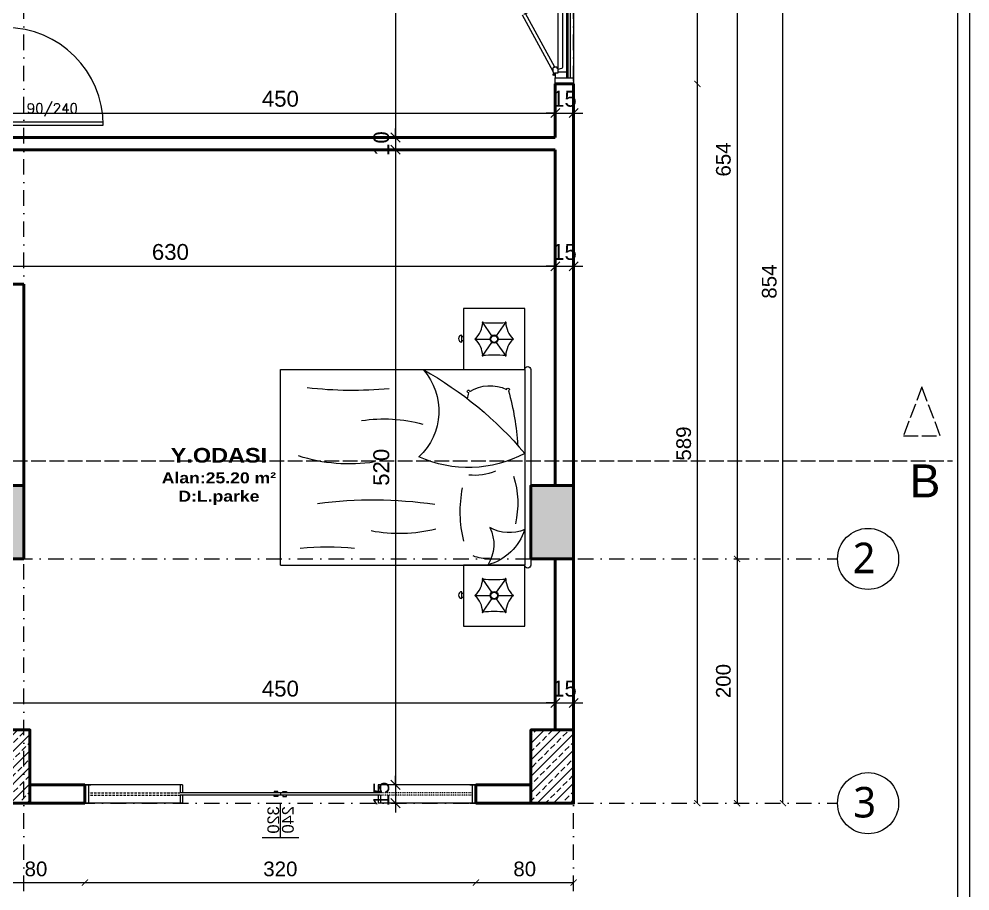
# Model space of a CAD drawing. Header units: millimetres. Extents: x 14753 to 45183, y 5640 to 19518.
# Drawn here: x 22410 to 23188, y 18220 to 18934 of the extents above; entities that cross this region are included whole.
import ezdxf

# ---------------------------------------------------------------- set-up
doc = ezdxf.new("R2010")
doc.units = ezdxf.units.MM
for name, pattern in [('ACAD_ISO02W100', [15, 12, -3]), ('Dash dot', [1.4, 0.6, -0.4, 0, -0.4]), ('DASHDOT', [25.4, 12.7, -6.35, 0, -6.35]), ('DASHED2', [0.375, 0.25, -0.125]), ('DOT', [0.25, 0, -0.25])]:
    doc.linetypes.add(name, pattern=pattern)
for name, color, linetype, lineweight in [('CERCEVE', 66, 'Continuous', 0), ('Duvar', 1, 'Continuous', 50), ('EŞYA TEFRİŞ', 53, 'Continuous', 13), ('k aks', 44, 'DASHDOT', 18), ('k dis olcu', 43, 'Continuous', 18), ('k ic olcu', 254, 'Continuous', 18), ('k pencere', 4, 'Continuous', 25), ('k tarama', 252, 'Continuous', 9), ('k ıslak mekan tarama', 252, 'Continuous', 9), ('kesiklii çizgi', 244, 'ACAD_ISO02W100', 5), ('Kolon', 30, 'Continuous', 50)]:
    doc.layers.add(name, color=color, linetype=linetype, lineweight=lineweight)
for name, color, linetype in [('doğrama', 140, 'Continuous'), ('Dış Ölçü', 3, 'Continuous'), ('kapı', 11, 'Continuous'), ('pencere', 2, 'Continuous'), ('Standart', 7, 'Continuous'), ('YAzı', 7, 'Continuous')]:
    doc.layers.add(name, color=color, linetype=linetype)
doc.styles.add('MtXpl_Segoe_UI', font='segoeui.ttf')
doc.styles.add('OLCU', font='romans.shx')
doc.styles.add('ROMANT', font='arial.ttf', dxfattribs={"width": 0.8, "height": 0.125})
doc.styles.get("Standard").update_dxf_attribs({"font": 'arial.ttf'})
doc.styles.add('Vaziyet Yazı', font='bgothm.ttf', dxfattribs={"height": 25})
doc.dimstyles.new('icolcu', dxfattribs={"dimtxt": 13, "dimasz": 7.5, "dimexe": 5, "dimexo": 5, "dimgap": 5, "dimtad": 1, "dimdec": 0, "dimtxsty": 'Standard', "dimblk": 'OBLIQUE', "dimcen": 2.5, "dimdle": 5, "dimclrd": 256, "dimclre": 256, "dimclrt": 256, "dimadec": 4, "dimazin": 0, "dimtfac": 1, "dimtdec": 0, "dimtix": 1, "dimtmove": 2, "dimatfit": 3, "dimldrblk": 'OBLIQUE', "dimfxl": 1, "dimarcsym": 0})
doc.dimstyles.new('icölcü', dxfattribs={"dimtxt": 12, "dimasz": 5, "dimexe": 1.25, "dimexo": 0.625, "dimgap": 5, "dimtad": 1, "dimdec": 0, "dimtxsty": 'Standard', "dimblk": 'ARCHTICK', "dimcen": -10, "dimse1": 1, "dimse2": 1, "dimadec": 0, "dimazin": 0, "dimtfac": 1, "dimtdec": 0, "dimtix": 1, "dimtmove": 0, "dimatfit": 3, "dimldrblk": 'ARCHTICK', "dimfxl": 1, "dimarcsym": 0})
pattern_1 = [(45, (-7754.55, -1210.899), (-6.73519209, 6.73519209), []), (45, (-7747.815, -1210.899), (-6.73519209, 6.73519209), [4.7625, -2.38125])]

# ---------------------------------------------------------------- blocks, each defined once
blk = doc.blocks.new('90 lık kapı 2')
at = {"layer": 'kapı'}
for p, q in [((4417.29, 2446.43), (4417.29, 2526.37)), ((4420.24, 2446.43), (4420.24, 2526.43)), ((4335.24, 2436.43), (4335.24, 2446.43)), ((4335.24, 2446.43), (4340.24, 2446.43)), ((4340.24, 2446.43), (4340.24, 2436.43)), ((4420.24, 2446.43), (4417.29, 2446.43)), ((4420.24, 2436.43), (4420.24, 2446.43)), ((4420.24, 2446.43), (4425.24, 2446.43)), ((4425.24, 2446.43), (4425.24, 2436.43)), ((4340.24, 2436.43), (4335.24, 2436.43)), ((4425.24, 2436.43), (4420.24, 2436.43))]:
    blk.add_line(p, q, dxfattribs=at)
blk.add_arc((4420.24, 2446.43), 80, 90, 180, dxfattribs=at)
at = {"layer": 'kapı', "style": 'OLCU'}
blk.add_text('90/240', height=8, rotation=90, dxfattribs=at).set_placement((4410.36, 2463.91))
blk = doc.blocks.new('320 fransız')
at = {"layer": 'pencere', "lineweight": 20}
for p, q in [((249847.73, 214094.21), (249817.73, 214094.21)), ((249832.73, 214094.21), (249832.73, 214065.9))]:
    blk.add_line(p, q, dxfattribs=at)
at = {"layer": 'pencere', "lineweight": 25}
for p, q in [((249677.73, 214065.9), (249672.73, 214065.9)), ((249672.73, 214065.9), (249672.73, 214050.9)), ((249752.73, 214065.9), (249672.73, 214065.9)), ((249675.73, 214050.9), (249675.73, 214065.9)), ((249750.73, 214059.4), (249750.73, 214065.9)), ((249752.73, 214059.4), (249752.73, 214065.9)), ((249912.73, 214059.4), (249912.73, 214065.9)), ((249992.73, 214065.9), (249912.73, 214065.9)), ((249914.73, 214059.4), (249914.73, 214065.9)), ((249987.73, 214065.9), (249992.73, 214065.9)), ((249989.73, 214050.9), (249989.73, 214065.9)), ((249992.73, 214050.9), (249992.73, 214065.9)), ((249914.73, 214059.4), (249750.73, 214059.4)), ((249750.73, 214050.9), (249750.73, 214057.4)), ((249914.73, 214057.4), (249750.73, 214057.4)), ((249752.73, 214050.9), (249752.73, 214057.4)), ((249832.73, 214057.4), (249832.73, 214059.4)), ((249912.73, 214050.9), (249912.73, 214057.4)), ((249914.73, 214050.9), (249914.73, 214057.4)), ((249672.73, 214050.9), (249677.73, 214050.9)), ((249752.73, 214050.9), (249672.73, 214050.9)), ((249992.73, 214050.9), (249912.73, 214050.9)), ((249987.73, 214050.9), (249992.73, 214050.9))]:
    blk.add_line(p, q, dxfattribs=at)
at = {"layer": 'pencere', "linetype": 'Dash dot', "lineweight": 25}
for p, q in [((249675.73, 214059.4), (249750.73, 214059.4)), ((249675.73, 214057.4), (249750.73, 214057.4)), ((249989.73, 214059.4), (249914.73, 214059.4)), ((249989.73, 214057.4), (249914.73, 214057.4))]:
    blk.add_line(p, q, dxfattribs=at)
at = {"layer": 'pencere', "lineweight": 25}
for points in [[(249830.73, 214059.4), (249830.73, 214060.4), (249827.73, 214060.4), (249827.73, 214059.4)], [(249830.73, 214057.4), (249830.73, 214056.4), (249827.73, 214056.4), (249827.73, 214057.4)], [(249834.73, 214059.4), (249834.73, 214060.4), (249837.73, 214060.4), (249837.73, 214059.4)], [(249834.73, 214057.4), (249834.73, 214056.4), (249837.73, 214056.4), (249837.73, 214057.4)]]:
    blk.add_lwpolyline(points, dxfattribs=at)
at = {"layer": 'pencere', "lineweight": 20, "style": 'ROMANT'}
for s, p in [('320', (249831.71, 214068.41)), ('240', (249843.67, 214068.31))]:
    blk.add_text(s, height=9.6, rotation=90, dxfattribs=at).set_placement(p)
blk = doc.blocks.new('60x60 komodin')
at = {"layer": 'EŞYA TEFRİŞ'}
for p, q in [((30, -26.69), (30, -14.59)), ((27.28, -28.11), (16.47, -20.6)), ((43.53, -20.6), (32.72, -28.11)), ((27.28, -31.89), (16.47, -39.4)), ((30, -45.41), (30, -33.31)), ((43.53, -39.4), (32.72, -31.89)), ((32.48, -56.44), (26.83, -56.44)), ((28.05, -56.44), (28.05, -55)), ((31.25, -56.44), (31.25, -55))]:
    blk.add_line(p, q, dxfattribs=at)
blk.add_lwpolyline([(55, -5), (5, -5), (5, -55), (55, -55)], close=True, dxfattribs=at)
for radius in [3.31, 2.74]:
    blk.add_circle((30, -30), radius, dxfattribs=at)
for centre, radius, start, end in [((15.08, 0.77), 21.41, 273.7282, 314.18071), ((30, -14.59), 0.346, 316.28166, 223.71834), ((44.92, 0.77), 21.41, 225.81929, 266.2718), ((16.47, -20.6), 0.346, 4.1892, 274.25302), ((-107.59, -30), 124.42, 355.66741, 4.33259), ((167.59, -30), 124.42, 175.66741, 184.33259), ((43.53, -20.6), 0.346, 265.74698, 175.8108), ((16.47, -39.4), 0.346, 85.74699, 355.80943), ((15.08, -60.77), 21.41, 45.81929, 86.2718), ((30, -45.41), 0.346, 136.28166, 43.71834), ((44.92, -60.77), 21.41, 93.7282, 134.18071), ((43.53, -39.4), 0.346, 184.1892, 94.25302), ((29.65, -56.35), 2.82, 181.80624, 358.19376)]:
    blk.add_arc(centre, radius, start, end, dxfattribs=at)
blk = doc.blocks.new('yatak 2li')
at = {"layer": 'EŞYA TEFRİŞ'}
for p, q in [((0, 0), (200, 0)), ((0, 0), (0, -160)), ((200, -160), (200, 0)), ((205, -160), (205, 0)), ((0, -160), (200, -160))]:
    blk.add_line(p, q, dxfattribs=at)
for centre, radius, start, end in [((202.5, 0), 2.5, 0, 180), ((167.46, -29.14), 23.76, 81.13504, 114.20952), ((157.63, -42.89), 44.56, 18.04087, 74.24575), ((143.68, -16.78), 30.99, 333.27915, 32.78032), ((38.55, 202.29), 217.19, 264.11822, 275.88178), ((247.29, -43.79), 100.08, 166.01469, 191.24302), ((97.44, -151.95), 126.23, 76.35308, 100.59456), ((187.31, -58.63), 32.16, 66.74978, 119.73979), ((120.99, -50.53), 73.28, 342.4284, 13.28672), ((75.91, 298.11), 351.52, 262.56502, 278.2768), ((159.19, -117.83), 44.42, 67.72979, 96.4301), ((56.32, -217.02), 134.29, 81.11536, 107.97275), ((153.76, -177.92), 98.08, 61.87504, 114.29497), ((78.19, -126.06), 51.47, 318.7454, 46.82489), ((-30.08, 102.76), 301.07, 299.21953, 319.8376), ((-1.13, -87.75), 195.6, 343.72754, 356.96655), ((84.89, 1.36), 121, 261.2388, 285.20458), ((260.01, -117.31), 108.51, 189.99217, 192.6457), ((58.79, -457.32), 314.43, 84.47505, 96.73007), ((153.99, -142.08), 1.03, 82.33116, 355.90756), ((171.5, -115.53), 31.31, 238.23026, 295.97188), ((186.35, -143.66), 1.14, 181.09289, 75.93084), ((116.89, -160), 3.410605131648481e-13, 148.43906, 270), ((202.5, -160), 2.5, 180, 0)]:
    blk.add_arc(centre, radius, start, end, dxfattribs=at)
blk = doc.blocks.new('160-240 2')
at = {"layer": 'pencere', "lineweight": 25, "ltscale": 25}
for p, q in [((24989.05, 13487.42), (25035.12, 13512.57)), ((25128.87, 13487.42), (25082.8, 13512.57)), ((24992.74, 13486.02), (25036.56, 13509.94)), ((25125.18, 13486.02), (25081.37, 13509.94))]:
    blk.add_line(p, q, dxfattribs=at)
at = {"layer": 'pencere', "lineweight": 25}
for p, q in [((25042.4, 13489.17), (25042.4, 13488.67)), ((25047.15, 13489.42), (25042.65, 13489.42)), ((25042.65, 13488.42), (25044.15, 13488.42)), ((25044.4, 13488.17), (25044.4, 13487.42)), ((25045.4, 13487.42), (25045.4, 13488.17)), ((25045.65, 13488.42), (25047.15, 13488.42)), ((25047.4, 13488.67), (25047.4, 13489.17)), ((25070.53, 13488.67), (25070.53, 13489.17)), ((25070.78, 13489.42), (25075.28, 13489.42)), ((25072.28, 13488.42), (25070.78, 13488.42)), ((25072.53, 13487.42), (25072.53, 13488.17)), ((25073.53, 13488.17), (25073.53, 13487.42)), ((25075.28, 13488.42), (25073.78, 13488.42)), ((25075.53, 13489.17), (25075.53, 13488.67)), ((24987.89, 13485.66), (24983.89, 13485.66)), ((24986.39, 13486.42), (24987.89, 13486.42)), ((24987.32, 13487.28), (24986.89, 13486.43)), ((24986.89, 13486.42), (24986.89, 13486.43)), ((24987.89, 13486.42), (24986.89, 13486.42)), ((24988.89, 13487.42), (24987.54, 13487.42)), ((24987.89, 13486.42), (24987.89, 13483.42)), ((24987.89, 13483.42), (24988.89, 13483.42)), ((24988.89, 13487.42), (24992.19, 13487.42)), ((24988.89, 13483.42), (25045.9, 13483.42)), ((24988.89, 13483.42), (24988.89, 13476.42)), ((24990.89, 13483.42), (24991.7, 13480.18)), ((24991.89, 13484.42), (24991.89, 13483.42)), ((24992.89, 13484.42), (24991.89, 13484.42)), ((24992.44, 13487.23), (24992.89, 13485.42)), ((24992.89, 13485.42), (24992.89, 13484.42)), ((25042.35, 13487.23), (25041.9, 13485.42)), ((25041.9, 13485.42), (25041.9, 13484.42)), ((25041.9, 13484.42), (25042.9, 13484.42)), ((25042.59, 13487.42), (25045.9, 13487.42)), ((25042.9, 13484.42), (25042.9, 13483.42)), ((25044.04, 13483.41), (25043.1, 13480.15)), ((25045.9, 13487.42), (25047.24, 13487.42)), ((25045.9, 13476.42), (25045.9, 13483.42)), ((25045.9, 13483.42), (25046.9, 13483.42)), ((25046.9, 13483.42), (25046.9, 13486.42)), ((25046.9, 13486.42), (25047.9, 13486.42)), ((25046.9, 13486.42), (25047.9, 13486.42)), ((25062.03, 13485.66), (25046.9, 13485.66)), ((25047.47, 13487.28), (25047.9, 13486.43)), ((25047.9, 13486.42), (25047.9, 13486.43)), ((25055.9, 13485.66), (25071.03, 13485.66)), ((25055.93, 13480.16), (25055.92, 13480.16)), ((25070.46, 13487.28), (25070.03, 13486.43)), ((25070.03, 13486.42), (25070.03, 13486.43)), ((25071.03, 13486.42), (25070.03, 13486.42)), ((25071.03, 13486.42), (25070.03, 13486.42)), ((25072.03, 13487.42), (25070.68, 13487.42)), ((25071.03, 13483.42), (25071.03, 13486.42)), ((25072.03, 13483.42), (25071.03, 13483.42)), ((25075.33, 13487.42), (25072.03, 13487.42)), ((25129.03, 13483.42), (25072.03, 13483.42)), ((25072.03, 13476.42), (25072.03, 13483.42)), ((25073.89, 13483.41), (25074.82, 13480.15)), ((25076.03, 13484.42), (25075.03, 13484.42)), ((25075.03, 13484.42), (25075.03, 13483.42)), ((25075.57, 13487.23), (25076.03, 13485.42)), ((25076.03, 13485.42), (25076.03, 13484.42)), ((25125.49, 13487.23), (25125.03, 13485.42)), ((25125.03, 13485.42), (25125.03, 13484.42)), ((25125.03, 13484.42), (25126.03, 13484.42)), ((25129.03, 13487.42), (25125.73, 13487.42)), ((25126.03, 13484.42), (25126.03, 13483.42)), ((25127.03, 13483.42), (25126.22, 13480.18)), ((25129.03, 13487.42), (25130.38, 13487.42)), ((25129.03, 13483.42), (25129.03, 13476.42)), ((25130.03, 13483.42), (25129.03, 13483.42)), ((25131.53, 13486.42), (25130.03, 13486.42)), ((25130.03, 13486.42), (25130.03, 13483.42)), ((25130.03, 13486.42), (25131.03, 13486.42)), ((25130.03, 13485.66), (25134.03, 13485.66)), ((25130.6, 13487.28), (25131.03, 13486.43)), ((25131.03, 13486.42), (25131.03, 13486.43)), ((24988.89, 13476.42), (24983.89, 13476.42)), ((25055.95, 13475.42), (24983.89, 13475.42)), ((25055.94, 13473.42), (24983.89, 13473.42)), ((25045.9, 13476.42), (24988.89, 13476.42)), ((24992.67, 13479.42), (25042.14, 13479.42)), ((25054.82, 13476.42), (25045.9, 13476.42)), ((25054.82, 13478.92), (25055.92, 13478.93)), ((25054.82, 13478.92), (25054.82, 13476.42)), ((25062.03, 13478.92), (25063.11, 13478.92)), ((25062.07, 13473.42), (25134.03, 13473.42)), ((25063.11, 13478.92), (25063.11, 13476.42)), ((25063.11, 13476.42), (25072.03, 13476.42)), ((25072.03, 13476.42), (25129.03, 13476.42)), ((25125.25, 13479.42), (25075.78, 13479.42)), ((25129.03, 13476.42), (25134.03, 13476.42)), ((25061.95, 13470.66), (24983.89, 13470.66)), ((25055.97, 13470.66), (25134.03, 13470.66))]:
    blk.add_line(p, q, dxfattribs=at)
at = {"layer": 'pencere', "linetype": 'DOT', "lineweight": 25}
for p, q in [((24986.89, 13486.92), (24985.89, 13486.92)), ((24986.39, 13487.42), (24986.39, 13486.42)), ((25131.03, 13486.92), (25132.03, 13486.92)), ((25131.53, 13487.42), (25131.53, 13486.42))]:
    blk.add_line(p, q, dxfattribs=at)
at = {"layer": 'pencere', "lineweight": 20}
for p, q in [((25059.03, 13437.89), (25059.03, 13470.66)), ((25044.03, 13437.89), (25074.03, 13437.89))]:
    blk.add_line(p, q, dxfattribs=at)
at = {"layer": 'pencere', "lineweight": 25}
for points in [[(24978.89, 13485.66), (24983.89, 13485.66), (24983.89, 13470.66), (24978.89, 13470.66)], [(25062.03, 13485.66), (25055.9, 13485.66), (25055.97, 13470.66), (25062.1, 13470.66)], [(25139.03, 13485.66), (25134.03, 13485.66), (25134.03, 13470.66), (25139.03, 13470.66)]]:
    blk.add_lwpolyline(points, close=True, dxfattribs=at)
for centre in [(24986.39, 13486.92), (25131.53, 13486.92)]:
    blk.add_circle(centre, 0.5, dxfattribs=at)
at = {"layer": 'pencere', "linetype": 'DASHED2', "lineweight": 25, "ltscale": 25}
for centre, start, end in [((24981.51, 13483.31), 3.86149, 28.62806), ((25136.41, 13483.31), 151.37194, 176.13851)]:
    blk.add_arc(centre, 61.07, start, end, dxfattribs=at)
at = {"layer": 'pencere', "lineweight": 25}
for centre, radius, start, end in [((25042.65, 13489.17), 0.25, 90, 180), ((25042.65, 13488.67), 0.25, 180, 270), ((25044.15, 13488.17), 0.25, 360, 90), ((25045.65, 13488.17), 0.25, 90, 180), ((25047.15, 13489.17), 0.25, 360, 90), ((25047.15, 13488.67), 0.25, 270, 360), ((25070.78, 13489.17), 0.25, 90, 180), ((25070.78, 13488.67), 0.25, 180, 270), ((25072.28, 13488.17), 0.25, 0, 90), ((25073.78, 13488.17), 0.25, 90, 180), ((25075.28, 13489.17), 0.25, 0, 90), ((25075.28, 13488.67), 0.25, 270, 0), ((24987.54, 13487.17), 0.25, 90, 153.20392), ((24992.67, 13480.42), 1, 194.03624, 270), ((24992.19, 13487.17), 0.25, 14.03624, 90), ((25042.14, 13480.42), 1, 270, 344.04695), ((25042.59, 13487.17), 0.25, 90, 165.96376), ((25047.24, 13487.17), 0.25, 26.79608, 90), ((25070.68, 13487.17), 0.25, 90, 153.20392), ((25075.78, 13480.42), 1, 195.95305, 270), ((25075.33, 13487.17), 0.25, 14.03624, 90), ((25125.25, 13480.42), 1, 270, 345.96376), ((25125.73, 13487.17), 0.25, 90, 165.96376), ((25130.38, 13487.17), 0.25, 26.79608, 90)]:
    blk.add_arc(centre, radius, start, end, dxfattribs=at)
at = {"layer": 'pencere', "lineweight": 20, "style": 'ROMANT'}
for s, p in [('160', (25057.57, 13441.78)), ('240', (25069.53, 13441.68))]:
    blk.add_text(s, height=9.6, rotation=90, dxfattribs=at).set_placement(p)
blk = doc.blocks.new('KESİT')
at = {"layer": 'kesiklii çizgi', "color": 3}
for p, q in [((381895, 4551890), (381880, 4551850)), ((381910, 4551850), (381895, 4551890)), ((380281.07, 4551829.46), (381920, 4551829.46))]:
    blk.add_line(p, q, dxfattribs=at)
blk.add_lwpolyline([(381880, 4551850), (381910, 4551850)], dxfattribs=at)
blk.add_text('B', height=27, dxfattribs=at).set_placement((381885, 4551799.5))
blk = doc.blocks.new('AKS-KOLON')
at = {"layer": 'k tarama'}
h = blk.add_hatch(dxfattribs=at)
h.set_pattern_fill('ANSI33', color=256, scale=1.5)
h.set_pattern_definition(pattern_1)
h.paths.add_polyline_path([(376943.55, 4551394.22), (376918.55, 4551394.22), (376918.55, 4551205.22), (376943.55, 4551205.22)])
h.paths.add_polyline_path([(376516.55, 4551394.22), (376491.55, 4551394.22), (376491.55, 4551205.22), (376516.55, 4551205.22)])
h.paths.add_polyline_path([(376352.55, 4551394.22), (376317.55, 4551394.22), (376317.55, 4551334.22), (376352.55, 4551334.22)])
h.paths.add_polyline_path([(376377.55, 4550775.22), (376317.55, 4550775.22), (376317.55, 4550740.22), (376377.55, 4550740.22)])
h.paths.add_polyline_path([(376943.55, 4550800.22), (376908.55, 4550800.22), (376908.55, 4550740.22), (376943.55, 4550740.22)])
h.paths.add_polyline_path([(377393.55, 4550800.22), (377358.55, 4550800.22), (377358.55, 4550740.22), (377393.55, 4550740.22)])
h = blk.add_hatch(dxfattribs=at)
h.set_pattern_fill('ANSI33', color=256, scale=1.5)
h.set_pattern_definition(pattern_1)
h.paths.add_polyline_path([(376948.55, 4550600.22), (376913.55, 4550600.22), (376913.55, 4550540.22), (376948.55, 4550540.22)])
h.paths.add_polyline_path([(377393.55, 4550600.22), (377358.55, 4550600.22), (377358.55, 4550540.22), (377393.55, 4550540.22)])
at = {"layer": 'k aks'}
for p, q in [((376943.55, 4550391.82), (376943.55, 4551524.22)), ((377393.55, 4550391.82), (377393.55, 4551524.22)), ((376147.55, 4550740.22), (377609.55, 4550740.22)), ((376147.55, 4550540.22), (377609.55, 4550540.22))]:
    blk.add_line(p, q, dxfattribs=at)
at = {"layer": 'k aks', "linetype": 'Continuous'}
for centre in [(377634.55, 4550740.22), (377634.55, 4550540.22)]:
    blk.add_circle(centre, 25, dxfattribs=at)
at = {"layer": 'Kolon'}
for points in [[(376943.55, 4550740.22), (376943.55, 4550800.22), (376908.55, 4550800.22), (376908.55, 4550740.22), (376943.55, 4550740.22)], [(377358.55, 4550740.22), (377393.55, 4550740.22), (377393.55, 4550800.22), (377358.55, 4550800.22), (377358.55, 4550740.22)], [(376913.55, 4550540.22), (376948.55, 4550540.22), (376948.55, 4550600.22), (376913.55, 4550600.22), (376913.55, 4550540.22)], [(377358.55, 4550540.22), (377393.55, 4550540.22), (377393.55, 4550600.22), (377358.55, 4550600.22), (377358.55, 4550540.22)]]:
    blk.add_lwpolyline(points, dxfattribs=at)
at = {"layer": 'k aks', "style": 'MtXpl_Segoe_UI'}
for s, p in [('2', (377621.99, 4550728.54)), ('3', (377622.46, 4550528.54))]:
    blk.add_text(s, height=25, dxfattribs=at).set_placement(p)
blk = doc.blocks.new('_ArchTick')
at = {"color": 0, "linetype": 'ByBlock', "const_width": 0.15}
blk.add_lwpolyline([(-0.5, -0.5), (0.5, 0.5)], dxfattribs=at)
blk = doc.blocks.new('*D151')
at = {"layer": 'Defpoints', "color": 0, "transparency": 16777216}
for p in [(22383.97, 18291.61), (22463.97, 18291.61), (22463.97, 18226.61)]:
    blk.add_point(p, dxfattribs=at)
at = {"layer": 'k dis olcu', "color": 0, "lineweight": -2, "transparency": 16777216}
blk.add_line((22383.97, 18226.61), (22463.97, 18226.61), dxfattribs=at)
at = {"layer": 'k dis olcu', "color": 0, "lineweight": -2, "transparency": 16777216, "xscale": 5, "yscale": 5, "zscale": 5, "rotation": 180}
blk.add_blockref('_ArchTick', (22383.97, 18226.61), dxfattribs=at)
at = {"layer": 'k dis olcu', "color": 0, "lineweight": -2, "transparency": 16777216, "xscale": 5, "yscale": 5, "zscale": 5}
blk.add_blockref('_ArchTick', (22463.97, 18226.61), dxfattribs=at)
at = {"layer": 'k dis olcu', "color": 0, "transparency": 16777216, "insert": (22423.97, 18237.74), "char_height": 12, "attachment_point": 5}
blk.add_mtext('80', dxfattribs=at)
blk = doc.blocks.new('*D152')
at = {"layer": 'Defpoints', "color": 0, "transparency": 16777216}
for p in [(22463.97, 18291.61), (22783.97, 18291.61), (22783.97, 18226.61)]:
    blk.add_point(p, dxfattribs=at)
at = {"layer": 'k dis olcu', "color": 0, "lineweight": -2, "transparency": 16777216}
blk.add_line((22463.97, 18226.61), (22783.97, 18226.61), dxfattribs=at)
at = {"layer": 'k dis olcu', "color": 0, "lineweight": -2, "transparency": 16777216, "xscale": 5, "yscale": 5, "zscale": 5, "rotation": 180}
blk.add_blockref('_ArchTick', (22463.97, 18226.61), dxfattribs=at)
at = {"layer": 'k dis olcu', "color": 0, "lineweight": -2, "transparency": 16777216, "xscale": 5, "yscale": 5, "zscale": 5}
blk.add_blockref('_ArchTick', (22783.97, 18226.61), dxfattribs=at)
at = {"layer": 'k dis olcu', "color": 0, "transparency": 16777216, "insert": (22623.97, 18237.74), "char_height": 12, "attachment_point": 5}
blk.add_mtext('320', dxfattribs=at)
blk = doc.blocks.new('*D153')
at = {"layer": 'Defpoints', "color": 0, "transparency": 16777216}
for p in [(22783.97, 18291.61), (22863.97, 18291.61), (22863.97, 18226.61)]:
    blk.add_point(p, dxfattribs=at)
at = {"layer": 'k dis olcu', "color": 0, "lineweight": -2, "transparency": 16777216}
blk.add_line((22783.97, 18226.61), (22863.97, 18226.61), dxfattribs=at)
at = {"layer": 'k dis olcu', "color": 0, "lineweight": -2, "transparency": 16777216, "xscale": 5, "yscale": 5, "zscale": 5, "rotation": 180}
blk.add_blockref('_ArchTick', (22783.97, 18226.61), dxfattribs=at)
at = {"layer": 'k dis olcu', "color": 0, "lineweight": -2, "transparency": 16777216, "xscale": 5, "yscale": 5, "zscale": 5}
blk.add_blockref('_ArchTick', (22863.97, 18226.61), dxfattribs=at)
at = {"layer": 'k dis olcu', "color": 0, "transparency": 16777216, "insert": (22823.97, 18237.74), "char_height": 12, "attachment_point": 5}
blk.add_mtext('80', dxfattribs=at)
blk = doc.blocks.new('*D154')
at = {"layer": 'Defpoints', "color": 0, "transparency": 16777216}
for p in [(23035.27, 19145.61), (23035.27, 19145.61), (23035.27, 18291.61)]:
    blk.add_point(p, dxfattribs=at)
at = {"layer": 'k dis olcu', "color": 0, "lineweight": -2, "transparency": 16777216}
blk.add_line((23035.27, 18291.61), (23035.27, 19145.61), dxfattribs=at)
at = {"layer": 'k dis olcu', "color": 0, "lineweight": -2, "transparency": 16777216, "xscale": 5, "yscale": 5, "zscale": 5}
for p, rotation in [((23035.27, 19145.61), 90), ((23035.27, 18291.61), 270)]:
    blk.add_blockref('_ArchTick', p, dxfattribs=dict(at, rotation=rotation))
at = {"layer": 'k dis olcu', "color": 0, "transparency": 16777216, "insert": (23024.14, 18718.61), "char_height": 12, "attachment_point": 5, "rotation": 90}
blk.add_mtext('854', dxfattribs=at)
blk = doc.blocks.new('*D155')
at = {"layer": 'Defpoints', "color": 0, "transparency": 16777216}
for p in [(22997.72, 19145.61), (22997.72, 18491.61), (22997.72, 18491.61)]:
    blk.add_point(p, dxfattribs=at)
at = {"layer": 'k dis olcu', "color": 0, "lineweight": -2, "transparency": 16777216}
blk.add_line((22997.72, 19145.61), (22997.72, 18491.61), dxfattribs=at)
at = {"layer": 'k dis olcu', "color": 0, "lineweight": -2, "transparency": 16777216, "xscale": 5, "yscale": 5, "zscale": 5}
for p, rotation in [((22997.72, 19145.61), 90), ((22997.72, 18491.61), 270)]:
    blk.add_blockref('_ArchTick', p, dxfattribs=dict(at, rotation=rotation))
at = {"layer": 'k dis olcu', "color": 0, "transparency": 16777216, "insert": (22986.59, 18818.61), "char_height": 12, "attachment_point": 5, "rotation": 90}
blk.add_mtext('654', dxfattribs=at)
blk = doc.blocks.new('*D156')
at = {"layer": 'Defpoints', "color": 0, "transparency": 16777216}
for p in [(22997.72, 18491.61), (22997.72, 18291.61), (22997.72, 18291.61)]:
    blk.add_point(p, dxfattribs=at)
at = {"layer": 'k dis olcu', "color": 0, "lineweight": -2, "transparency": 16777216}
blk.add_line((22997.72, 18491.61), (22997.72, 18291.61), dxfattribs=at)
at = {"layer": 'k dis olcu', "color": 0, "lineweight": -2, "transparency": 16777216, "xscale": 5, "yscale": 5, "zscale": 5}
for p, rotation in [((22997.72, 18491.61), 90), ((22997.72, 18291.61), 270)]:
    blk.add_blockref('_ArchTick', p, dxfattribs=dict(at, rotation=rotation))
at = {"layer": 'k dis olcu', "color": 0, "transparency": 16777216, "insert": (22986.59, 18391.61), "char_height": 12, "attachment_point": 5, "rotation": 90}
blk.add_mtext('200', dxfattribs=at)
blk = doc.blocks.new('*D157')
at = {"layer": 'Defpoints', "color": 0, "transparency": 16777216}
for p in [(22863.97, 18880.47), (22965.24, 18880.47), (22863.97, 18291.61)]:
    blk.add_point(p, dxfattribs=at)
at = {"layer": 'k dis olcu', "color": 0, "lineweight": -2, "transparency": 16777216}
blk.add_line((22965.24, 18291.61), (22965.24, 18880.47), dxfattribs=at)
at = {"layer": 'k dis olcu', "color": 0, "lineweight": -2, "transparency": 16777216, "xscale": 5, "yscale": 5, "zscale": 5}
for p, rotation in [((22965.24, 18880.47), 90), ((22965.24, 18291.61), 270)]:
    blk.add_blockref('_ArchTick', p, dxfattribs=dict(at, rotation=rotation))
at = {"layer": 'k dis olcu', "color": 0, "transparency": 16777216, "insert": (22954.12, 18586.04), "char_height": 12, "attachment_point": 5, "rotation": 90}
blk.add_mtext('589', dxfattribs=at)
blk = doc.blocks.new('*D158')
at = {"layer": 'Defpoints', "color": 0, "transparency": 16777216}
for p in [(22863.97, 19040.61), (22965.24, 19040.61), (22863.97, 18880.47)]:
    blk.add_point(p, dxfattribs=at)
at = {"layer": 'k dis olcu', "color": 0, "lineweight": -2, "transparency": 16777216}
blk.add_line((22965.24, 18880.47), (22965.24, 19040.61), dxfattribs=at)
at = {"layer": 'k dis olcu', "color": 0, "lineweight": -2, "transparency": 16777216, "xscale": 5, "yscale": 5, "zscale": 5}
for p, rotation in [((22965.24, 19040.61), 90), ((22965.24, 18880.47), 270)]:
    blk.add_blockref('_ArchTick', p, dxfattribs=dict(at, rotation=rotation))
at = {"layer": 'k dis olcu', "color": 0, "transparency": 16777216, "insert": (22954.12, 18960.54), "char_height": 12, "attachment_point": 5, "rotation": 90}
blk.add_mtext('160', dxfattribs=at)
blk = doc.blocks.new('_Oblique')
at = {"color": 0, "linetype": 'ByBlock', "lineweight": -2}
blk.add_line((-0.5, -0.5), (0.5, 0.5), dxfattribs=at)
blk = doc.blocks.new('*D272')
at = {"layer": 'Defpoints', "color": 0, "transparency": 16777216}
for p in [(22218.97, 18731.18), (22848.97, 18731.18), (22848.97, 18731.18)]:
    blk.add_point(p, dxfattribs=at)
at = {"layer": 'k ic olcu', "lineweight": -2, "transparency": 16777216}
blk.add_line((22213.97, 18731.18), (22853.97, 18731.18), dxfattribs=at)
at = {"layer": 'k ic olcu', "lineweight": -2, "transparency": 16777216, "xscale": 7.5, "yscale": 7.5, "zscale": 7.5, "rotation": 180}
blk.add_blockref('_Oblique', (22218.97, 18731.18), dxfattribs=at)
at = {"layer": 'k ic olcu', "lineweight": -2, "transparency": 16777216, "xscale": 7.5, "yscale": 7.5, "zscale": 7.5}
blk.add_blockref('_Oblique', (22848.97, 18731.18), dxfattribs=at)
at = {"layer": 'k ic olcu', "transparency": 16777216, "insert": (22533.97, 18742.82), "char_height": 13, "attachment_point": 5}
blk.add_mtext('630', dxfattribs=at)
blk = doc.blocks.new('*D273')
at = {"layer": 'Defpoints', "color": 0, "transparency": 16777216}
for p in [(22848.97, 18731.18), (22863.97, 18731.18), (22863.97, 18731.18)]:
    blk.add_point(p, dxfattribs=at)
at = {"layer": 'k ic olcu', "lineweight": -2, "transparency": 16777216}
for p, q in [((22848.97, 18731.18), (22841.47, 18731.18)), ((22848.97, 18731.18), (22863.97, 18731.18)), ((22863.97, 18731.18), (22871.47, 18731.18))]:
    blk.add_line(p, q, dxfattribs=at)
at = {"layer": 'k ic olcu', "lineweight": -2, "transparency": 16777216, "xscale": 7.5, "yscale": 7.5, "zscale": 7.5}
blk.add_blockref('_Oblique', (22848.97, 18731.18), dxfattribs=at)
at = {"layer": 'k ic olcu', "lineweight": -2, "transparency": 16777216, "xscale": 7.5, "yscale": 7.5, "zscale": 7.5, "rotation": 180}
blk.add_blockref('_Oblique', (22863.97, 18731.18), dxfattribs=at)
at = {"layer": 'k ic olcu', "transparency": 16777216, "insert": (22856.47, 18742.82), "char_height": 13, "attachment_point": 5}
blk.add_mtext('15', dxfattribs=at)
blk = doc.blocks.new('*D282')
at = {"layer": 'Defpoints', "color": 0, "transparency": 16777216}
for p in [(22718.26, 19130.61), (22718.26, 18836.61), (22718.26, 18836.61)]:
    blk.add_point(p, dxfattribs=at)
at = {"layer": 'k ic olcu', "lineweight": -2, "transparency": 16777216}
for p, q in [((22718.26, 19135.61), (22718.26, 18831.61)), ((22723.26, 19130.61), (22723.26, 19130.61)), ((22723.26, 18836.61), (22723.26, 18836.61))]:
    blk.add_line(p, q, dxfattribs=at)
at = {"layer": 'k ic olcu', "lineweight": -2, "transparency": 16777216, "xscale": 7.5, "yscale": 7.5, "zscale": 7.5}
for p, rotation in [((22718.26, 19130.61), 90), ((22718.26, 18836.61), 270)]:
    blk.add_blockref('_Oblique', p, dxfattribs=dict(at, rotation=rotation))
at = {"layer": 'k ic olcu', "transparency": 16777216, "insert": (22706.62, 18983.61), "char_height": 13, "attachment_point": 5, "rotation": 90}
blk.add_mtext('294', dxfattribs=at)
blk = doc.blocks.new('*D283')
at = {"layer": 'Defpoints', "color": 0, "transparency": 16777216}
for p in [(22718.26, 18836.61), (22718.26, 18826.61), (22722.26, 18826.61)]:
    blk.add_point(p, dxfattribs=at)
at = {"layer": 'k ic olcu', "lineweight": -2, "transparency": 16777216}
for p, q in [((22718.26, 18836.61), (22718.26, 18844.11)), ((22718.26, 18836.61), (22718.26, 18826.61)), ((22723.26, 18836.61), (22723.26, 18836.61)), ((22717.26, 18826.61), (22713.26, 18826.61)), ((22718.26, 18826.61), (22718.26, 18819.11))]:
    blk.add_line(p, q, dxfattribs=at)
at = {"layer": 'k ic olcu', "lineweight": -2, "transparency": 16777216, "xscale": 7.5, "yscale": 7.5, "zscale": 7.5}
for p, rotation in [((22718.26, 18836.61), 270), ((22718.26, 18826.61), 90)]:
    blk.add_blockref('_Oblique', p, dxfattribs=dict(at, rotation=rotation))
at = {"layer": 'k ic olcu', "transparency": 16777216, "insert": (22706.62, 18831.61), "char_height": 13, "attachment_point": 5, "rotation": 90}
blk.add_mtext('10', dxfattribs=at)
blk = doc.blocks.new('*D284')
at = {"layer": 'Defpoints', "color": 0, "transparency": 16777216}
for p in [(22722.26, 18826.61), (22718.26, 18306.61), (22718.26, 18306.61)]:
    blk.add_point(p, dxfattribs=at)
at = {"layer": 'k ic olcu', "lineweight": -2, "transparency": 16777216}
for p, q in [((22717.26, 18826.61), (22713.26, 18826.61)), ((22718.26, 18831.61), (22718.26, 18301.61)), ((22723.26, 18306.61), (22723.26, 18306.61))]:
    blk.add_line(p, q, dxfattribs=at)
at = {"layer": 'k ic olcu', "lineweight": -2, "transparency": 16777216, "xscale": 7.5, "yscale": 7.5, "zscale": 7.5}
for p, rotation in [((22718.26, 18826.61), 90), ((22718.26, 18306.61), 270)]:
    blk.add_blockref('_Oblique', p, dxfattribs=dict(at, rotation=rotation))
at = {"layer": 'k ic olcu', "transparency": 16777216, "insert": (22706.62, 18566.61), "char_height": 13, "attachment_point": 5, "rotation": 90}
blk.add_mtext('520', dxfattribs=at)
blk = doc.blocks.new('*D285')
at = {"layer": 'Defpoints', "color": 0, "transparency": 16777216}
for p in [(22718.26, 18306.61), (22718.26, 18291.61), (22718.26, 18291.61)]:
    blk.add_point(p, dxfattribs=at)
at = {"layer": 'k ic olcu', "lineweight": -2, "transparency": 16777216}
for p, q in [((22718.26, 18306.61), (22718.26, 18314.11)), ((22718.26, 18306.61), (22718.26, 18291.61)), ((22723.26, 18306.61), (22723.26, 18306.61)), ((22718.26, 18291.61), (22718.26, 18284.11)), ((22723.26, 18291.61), (22723.26, 18291.61))]:
    blk.add_line(p, q, dxfattribs=at)
at = {"layer": 'k ic olcu', "lineweight": -2, "transparency": 16777216, "xscale": 7.5, "yscale": 7.5, "zscale": 7.5}
for p, rotation in [((22718.26, 18306.61), 270), ((22718.26, 18291.61), 90)]:
    blk.add_blockref('_Oblique', p, dxfattribs=dict(at, rotation=rotation))
at = {"layer": 'k ic olcu', "transparency": 16777216, "insert": (22706.62, 18299.11), "char_height": 13, "attachment_point": 5, "rotation": 90}
blk.add_mtext('15', dxfattribs=at)
blk = doc.blocks.new('*D287')
at = {"layer": 'Defpoints', "color": 0, "transparency": 16777216}
for p in [(22398.97, 18373.71), (22848.97, 18373.71), (22848.97, 18373.71)]:
    blk.add_point(p, dxfattribs=at)
at = {"layer": 'k ic olcu', "lineweight": -2, "transparency": 16777216}
blk.add_line((22393.97, 18373.71), (22853.97, 18373.71), dxfattribs=at)
at = {"layer": 'k ic olcu', "lineweight": -2, "transparency": 16777216, "xscale": 7.5, "yscale": 7.5, "zscale": 7.5, "rotation": 180}
blk.add_blockref('_Oblique', (22398.97, 18373.71), dxfattribs=at)
at = {"layer": 'k ic olcu', "lineweight": -2, "transparency": 16777216, "xscale": 7.5, "yscale": 7.5, "zscale": 7.5}
blk.add_blockref('_Oblique', (22848.97, 18373.71), dxfattribs=at)
at = {"layer": 'k ic olcu', "transparency": 16777216, "insert": (22623.97, 18385.34), "char_height": 13, "attachment_point": 5}
blk.add_mtext('450', dxfattribs=at)
blk = doc.blocks.new('*D288')
at = {"layer": 'Defpoints', "color": 0, "transparency": 16777216}
for p in [(22848.97, 18373.71), (22863.97, 18373.71), (22863.97, 18373.71)]:
    blk.add_point(p, dxfattribs=at)
at = {"layer": 'k ic olcu', "lineweight": -2, "transparency": 16777216}
for p, q in [((22848.97, 18373.71), (22841.47, 18373.71)), ((22848.97, 18373.71), (22863.97, 18373.71)), ((22863.97, 18373.71), (22871.47, 18373.71))]:
    blk.add_line(p, q, dxfattribs=at)
at = {"layer": 'k ic olcu', "lineweight": -2, "transparency": 16777216, "xscale": 7.5, "yscale": 7.5, "zscale": 7.5}
blk.add_blockref('_Oblique', (22848.97, 18373.71), dxfattribs=at)
at = {"layer": 'k ic olcu', "lineweight": -2, "transparency": 16777216, "xscale": 7.5, "yscale": 7.5, "zscale": 7.5, "rotation": 180}
blk.add_blockref('_Oblique', (22863.97, 18373.71), dxfattribs=at)
at = {"layer": 'k ic olcu', "transparency": 16777216, "insert": (22856.47, 18385.34), "char_height": 13, "attachment_point": 5}
blk.add_mtext('15', dxfattribs=at)
blk = doc.blocks.new('*D295')
at = {"layer": 'Defpoints', "color": 0, "transparency": 16777216}
for p in [(22848.97, 18856.61), (22398.97, 18836.61), (22848.97, 18836.61)]:
    blk.add_point(p, dxfattribs=at)
at = {"layer": 'k ic olcu', "lineweight": -2, "transparency": 16777216}
for p, q in [((22398.97, 18841.61), (22398.97, 18861.61)), ((22848.97, 18841.61), (22848.97, 18861.61)), ((22393.97, 18856.61), (22853.97, 18856.61))]:
    blk.add_line(p, q, dxfattribs=at)
at = {"layer": 'k ic olcu', "lineweight": -2, "transparency": 16777216, "xscale": 7.5, "yscale": 7.5, "zscale": 7.5, "rotation": 180}
blk.add_blockref('_Oblique', (22398.97, 18856.61), dxfattribs=at)
at = {"layer": 'k ic olcu', "lineweight": -2, "transparency": 16777216, "xscale": 7.5, "yscale": 7.5, "zscale": 7.5}
blk.add_blockref('_Oblique', (22848.97, 18856.61), dxfattribs=at)
at = {"layer": 'k ic olcu', "transparency": 16777216, "insert": (22623.97, 18868.25), "char_height": 13, "attachment_point": 5}
blk.add_mtext('450', dxfattribs=at)
blk = doc.blocks.new('*D296')
at = {"layer": 'Defpoints', "color": 0, "transparency": 16777216}
for p in [(22863.97, 18856.61), (22848.97, 18836.61), (22863.97, 18835.39)]:
    blk.add_point(p, dxfattribs=at)
at = {"layer": 'k ic olcu', "lineweight": -2, "transparency": 16777216}
for p, q in [((22848.97, 18841.61), (22848.97, 18861.61)), ((22863.97, 18840.39), (22863.97, 18861.61)), ((22848.97, 18856.61), (22841.47, 18856.61)), ((22848.97, 18856.61), (22863.97, 18856.61)), ((22863.97, 18856.61), (22871.47, 18856.61))]:
    blk.add_line(p, q, dxfattribs=at)
at = {"layer": 'k ic olcu', "lineweight": -2, "transparency": 16777216, "xscale": 7.5, "yscale": 7.5, "zscale": 7.5}
blk.add_blockref('_Oblique', (22848.97, 18856.61), dxfattribs=at)
at = {"layer": 'k ic olcu', "lineweight": -2, "transparency": 16777216, "xscale": 7.5, "yscale": 7.5, "zscale": 7.5, "rotation": 180}
blk.add_blockref('_Oblique', (22863.97, 18856.61), dxfattribs=at)
at = {"layer": 'k ic olcu', "transparency": 16777216, "insert": (22856.47, 18868.25), "char_height": 13, "attachment_point": 5}
blk.add_mtext('15', dxfattribs=at)

msp = doc.modelspace()

# ---------------------------------------------------------------- hatches: boundary and pattern name
at = {"layer": 'k ıslak mekan tarama'}
h = msp.add_hatch(dxfattribs=at)
h.set_pattern_fill('NET', color=256, scale=7)
h.set_pattern_definition([(0, (-362284.125, -4533257.538), (0, 22.225), []), (90, (-362284.125, -4533257.538), (-22.225, 1e-15), [])])
h.paths.add_polyline_path([(21976.97, 18956.61), (21961.97, 18956.61), (21961.97, 19130.61), (21945.97, 19130.61), (21945.97, 19082.61), (21909.22, 19082.61), (21909.22, 19130.61), (21892.97, 19130.61), (21892.97, 19020.88), (21802.97, 19020.88), (21802.97, 19008.61), (21862.97, 19008.61), (21862.97, 19004.61), (21864.97, 19004.61), (21864.97, 18997.11), (21862.97, 18943.61), (21802.97, 18943.61), (21802.97, 18932.61), (21837.17, 18932.61), (21839.75, 18932.61, 0.159043), (21845.79, 18909.81, -0.121554), (21849.59, 18894.61, -0.121554), (21845.79, 18879.41, 0.159043), (21839.75, 18856.61), (21837.17, 18856.61), (21802.97, 18856.61), (21802.97, 18836.61), (21976.97, 18836.61), (21976.97, 18846.61), (21906.97, 18846.61, -0.473387), (21976.97, 18916.61), (21976.97, 18921.61)])
h.paths.add_polyline_path([(22194.81, 18804.94), (22194.81, 18766.85), (22176.52, 18766.85), (22176.52, 18804.94)], flags=24)
h.paths.add_polyline_path([(21958.13, 18846.4), (21920.03, 18846.4), (21920.03, 18864.68), (21958.13, 18864.68)], flags=24)
h.paths.add_polyline_path([(22414.55, 18850.78), (22464.83, 18850.78), (22464.83, 18869.06), (22414.55, 18869.06)], flags=24)
h.paths.add_polyline_path([(22233.14, 18811.04), (22233.14, 18760.75), (22251.42, 18760.75), (22251.42, 18811.04)], flags=24)
h.paths.add_polyline_path([(22020.57, 18937.15), (22038.82, 18937.15), (22038.82, 18951.34), (22020.57, 18951.34)], flags=24)
h.paths.add_polyline_path([(21986.97, 18836.61), (22388.97, 18836.61), (22388.97, 18956.61), (22268.97, 18956.61), (22268.97, 18983.61), (22268.97, 19010.61), (22266.97, 19010.61), (22241.97, 19010.61), (22214.97, 19010.61), (22187.97, 19010.61), (22160.97, 19010.61), (22133.97, 19010.61), (22106.97, 19010.61), (22106.97, 18983.61), (22106.97, 18956.61), (21986.97, 18956.61)])

# ---------------------------------------------------------------- linework, layer by layer
at = {"layer": 'CERCEVE'}
for points in [[(21467.89, 17577.61), (23188.36, 17577.61), (23188.36, 19502.61), (21467.89, 19502.61)], [(21477.89, 17587.61), (23178.36, 17587.61), (23178.36, 19492.61), (21477.89, 19492.61)]]:
    msp.add_lwpolyline(points, close=True, dxfattribs=at)
at = {"layer": 'Duvar'}
for p, q in [((22848.97, 18880.47), (22863.97, 18880.47)), ((22848.97, 18836.61), (22398.97, 18836.61)), ((22848.97, 18826.61), (22308.97, 18826.61)), ((22413.97, 18716.61), (22393.97, 18716.61)), ((22413.97, 18551.61), (22413.97, 18716.61)), ((22463.97, 18291.61), (22463.97, 18306.61)), ((22783.97, 18291.61), (22783.97, 18306.61))]:
    msp.add_line(p, q, dxfattribs=at)
for points in [[(22848.97, 18880.47), (22848.97, 18836.61)], [(22863.97, 18880.47), (22863.97, 18551.61)], [(22848.97, 18826.61), (22848.97, 18551.61)], [(22848.97, 18491.61), (22848.97, 18475.61), (22848.97, 18351.61)], [(22863.97, 18491.61), (22863.97, 18475.61), (22863.97, 18351.61)], [(22463.97, 18306.61), (22418.97, 18306.61)], [(22828.97, 18306.61), (22783.97, 18306.61)], [(22463.97, 18291.61), (22413.97, 18291.61)], [(22828.97, 18291.61), (22783.97, 18291.61)]]:
    msp.add_lwpolyline(points, dxfattribs=at)

# ---------------------------------------------------------------- block references
at = {"layer": 'doğrama', "rotation": 90}
msp.add_blockref('160-240 2', (36334.63, -6098.42), dxfattribs=at)
at = {"layer": 'Dış Ölçü', "xscale": -1, "rotation": 180}
msp.add_blockref('320 fransız', (-227208.76, 232357.51), dxfattribs=at)
at = {"layer": 'EŞYA TEFRİŞ', "rotation": 270}
for p in [(22828.97, 18701.61), (22828.97, 18491.61)]:
    msp.add_blockref('60x60 komodin', p, dxfattribs=at)
at = {"layer": 'EŞYA TEFRİŞ', "xscale": -1, "rotation": 180}
msp.add_blockref('yatak 2li', (22623.97, 18486.61), dxfattribs=at)
at = {"layer": 'k pencere'}
msp.add_blockref('AKS-KOLON', (-354529.57, -4532248.61), dxfattribs=at)
at = {"layer": 'pencere', "rotation": 270}
msp.add_blockref('90 lık kapı 2', (19952.55, 23266.85), dxfattribs=at)
at = {"layer": 'Standart'}
msp.add_blockref('KESİT', (-358746.03, -4533257.54), dxfattribs=at)

# ---------------------------------------------------------------- texts
at = {"layer": 'YAzı', "color": 7, "lineweight": -2, "insert": (22573.68, 18559.1), "char_height": 11.52, "width": 275.4024, "attachment_point": 5, "style": 'Vaziyet Yazı'}
msp.add_mtext('{\\fArial Black|b0|i0|c162|p34;\\H1.04167x;Y.ODASI\\P\\fArial Black|b0|i0|c0|p34;\\H0.75x;Alan:\\fArial Black|b0|i0|c162|p34;25.20 \\fArial Black|b0|i0|c0|p34;m²\\fArial Black|b0|i0|c162|p34;\\PD:L.parke}', dxfattribs=at)

# ---------------------------------------------------------------- dimensions: what is measured, and where the dimension line sits
at = {"layer": 'k dis olcu'}
for base, p1, p2, picture, middle in [((22997.72, 18491.61), (22997.72, 19145.61), (22997.72, 18491.61), '*D155', (22986.59, 18818.61)), ((23035.27, 19145.61), (23035.27, 18291.61), (23035.27, 19145.61), '*D154', (23024.14, 18718.61)), ((22965.24, 19040.61), (22863.97, 18880.47), (22863.97, 19040.61), '*D158', (22954.12, 18960.54)), ((22965.24, 18880.47), (22863.97, 18291.61), (22863.97, 18880.47), '*D157', (22954.12, 18586.04)), ((22997.72, 18291.61), (22997.72, 18491.61), (22997.72, 18291.61), '*D156', (22986.59, 18391.61))]:
    dim = msp.add_linear_dim(base=base, p1=p1, p2=p2, angle=90, dimstyle='icölcü', dxfattribs=at)
    dim.commit()
    dim.dimension.update_dxf_attribs({"geometry": picture, "text_midpoint": middle})
for base, p1, p2, picture, middle in [((22463.97, 18226.61), (22383.97, 18291.61), (22463.97, 18291.61), '*D151', (22423.97, 18237.74)), ((22783.97, 18226.61), (22463.97, 18291.61), (22783.97, 18291.61), '*D152', (22623.97, 18237.74)), ((22863.97, 18226.61), (22783.97, 18291.61), (22863.97, 18291.61), '*D153', (22823.97, 18237.74))]:
    dim = msp.add_linear_dim(base=base, p1=p1, p2=p2, dimstyle='icölcü', dxfattribs=at)
    dim.commit()
    dim.dimension.update_dxf_attribs({"geometry": picture, "text_midpoint": middle})
at = {"layer": 'k ic olcu'}
for base, p1, p2, picture, middle in [((22718.26, 18836.61), (22718.26, 19130.61), (22718.26, 18836.61), '*D282', (22706.62, 18983.61)), ((22718.26, 18826.61), (22718.26, 18836.61), (22722.26, 18826.61), '*D283', (22706.62, 18831.61)), ((22718.26, 18306.61), (22722.26, 18826.61), (22718.26, 18306.61), '*D284', (22706.62, 18566.61)), ((22718.26, 18291.61), (22718.26, 18306.61), (22718.26, 18291.61), '*D285', (22706.62, 18299.11))]:
    dim = msp.add_linear_dim(base=base, p1=p1, p2=p2, angle=90, dimstyle='icolcu', dxfattribs=at)
    dim.commit()
    dim.dimension.update_dxf_attribs({"geometry": picture, "text_midpoint": middle})
for base, p1, p2, picture, middle in [((22848.97, 18856.61), (22398.97, 18836.61), (22848.97, 18836.61), '*D295', (22623.97, 18868.25)), ((22863.97, 18856.61), (22848.97, 18836.61), (22863.97, 18835.39), '*D296', (22856.47, 18868.25)), ((22848.97, 18731.18), (22218.97, 18731.18), (22848.97, 18731.18), '*D272', (22533.97, 18742.82)), ((22863.97, 18731.18), (22848.97, 18731.18), (22863.97, 18731.18), '*D273', (22856.47, 18742.82)), ((22848.97, 18373.71), (22398.97, 18373.71), (22848.97, 18373.71), '*D287', (22623.97, 18385.34)), ((22863.97, 18373.71), (22848.97, 18373.71), (22863.97, 18373.71), '*D288', (22856.47, 18385.34))]:
    dim = msp.add_linear_dim(base=base, p1=p1, p2=p2, dimstyle='icolcu', dxfattribs=at)
    dim.commit()
    dim.dimension.update_dxf_attribs({"geometry": picture, "text_midpoint": middle})

doc.saveas('drawing.dxf')
